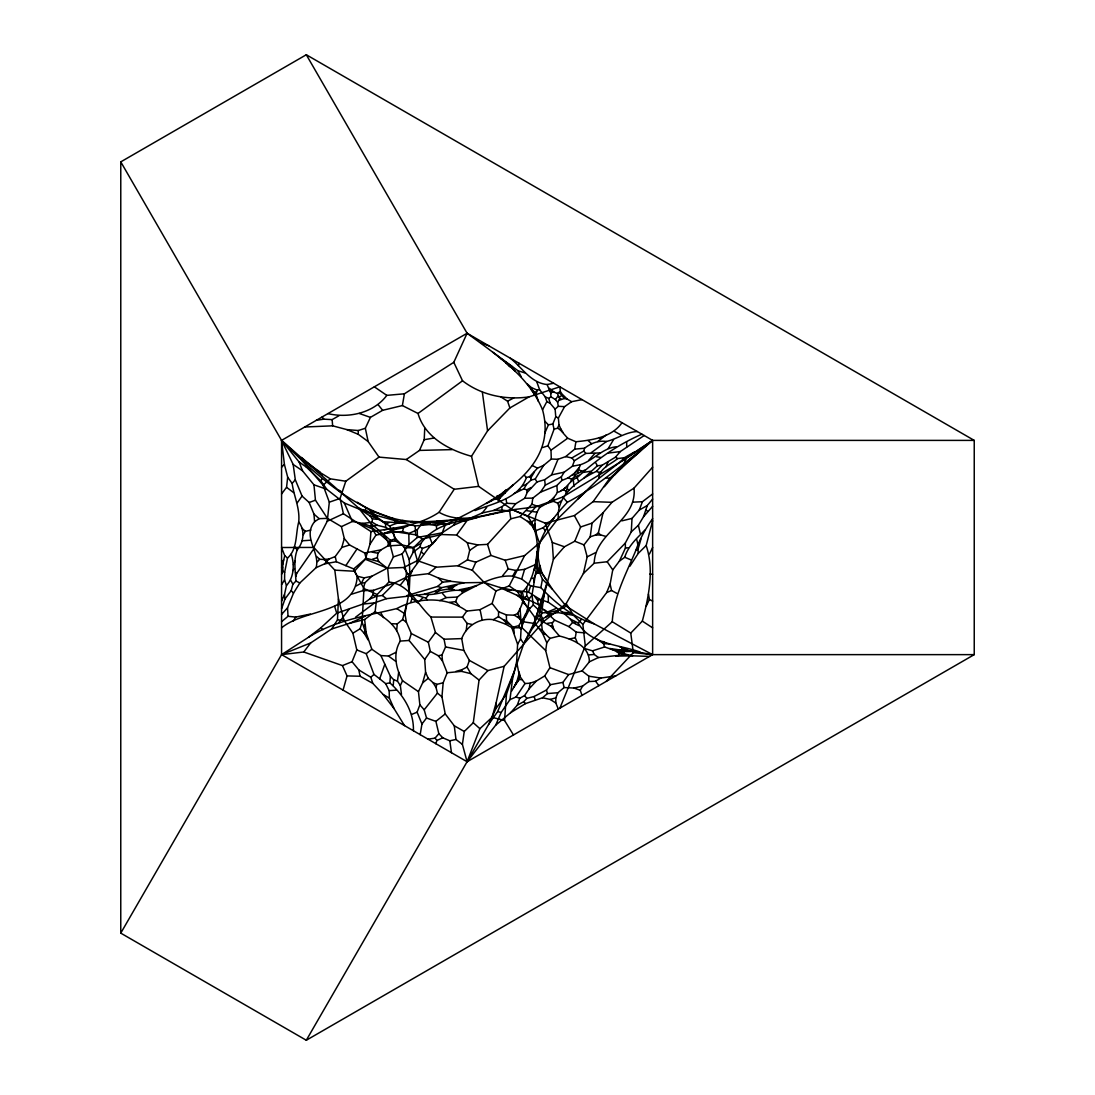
<?xml version="1.0" encoding="UTF-8"?>
<svg xmlns="http://www.w3.org/2000/svg" width="1095" height="1095" viewBox="0 0 1095 1095"><rect width="100%" height="100%" fill="white"/><g stroke="black" fill="none" stroke-linecap="round" stroke-linejoin="round"><path stroke-width="1.5" d="M120.765 933.132L120.778 161.868L306.299 54.75L974.235 440.395L974.235 654.632L306.299 1040.25L120.765 933.132L281.566 654.618L308.53 637.276L320.698 627.955L336.726 613.2L362.746 604.139L374.641 602.839L386.398 598.678L424.23 594.284L435.413 591.026L441.627 587.659L464.184 582.773L484.195 582.444L499.799 587.467L516.936 595.283L520.782 598.089L534.579 616.923L551.018 626.258L559.408 635.99C572.288 639.22 589.616 646.009 589.343 661.832L582.075 670.893L568.62 674.575L549.936 667.676L545.693 650.567L546.788 642.779L550.005 638.371L559.408 635.99M281.566 601.073L284.481 594.612L286.438 585.51L284.59 579.939L284.659 572.288L287.52 558.053C297.717 549.129 295.445 533.908 298.716 522C300.126 508.34 293.939 496.514 292.146 483.442L287.684 477.187L284.413 464.444L281.566 440.395L120.778 161.868M974.235 654.632L652.634 654.632L594.01 623.794L566.142 606.137L558.765 610.175L548.8 612.611L541.669 612.858L533.32 604.933L531.978 595.146L534.155 582.088L533.758 578.598L538.275 569.414L536.988 562.228L539.561 542.874C534.688 531.718 532.115 517.716 539.986 507.218C546.788 503.659 553.714 499.388 557.369 492.353C566.334 490.396 569.017 480.418 577.106 477.694C596.063 459.763 617.635 444.762 641.889 434.181M974.235 440.395L652.634 440.395L467.1 333.263L281.566 440.382L293.159 464.431L302.507 470.795L313.964 484.825L315.456 500.182L327.419 518.359L341.421 526.627L344.282 538.507L349.579 544.968L364.731 553.016L381.06 549.813L387.904 545.912L402.44 545.023L413.664 547.541L422.396 538.986L441.531 534.511L456.601 535.031L467.305 542.709L477.735 544.913L487.535 544.352L510.776 518.811L509.668 511.091L515.718 503.727L524.792 498.239L532.8 498.115L540.437 492.202L556.876 485.496L561.913 480.445L567.935 477.995L577.914 470.604L580.542 464.691C593.627 460.311 602.25 448.17 616.334 446.76M558.327 709.081L555.822 703.017L555.781 697.912L557.944 692.724L564.089 687.564L573.999 688.043L582.622 686.086L588.768 681.569L588.823 676.19L582.075 670.893M281.566 608.82L284.933 599.061L291.188 590.602L292.885 584.169L295.965 581.062C295.39 570.577 293.35 560.27 297.21 549.909C303.835 541.902 305.231 530.486 298.716 522M306.299 1040.25L488.589 724.466L495.98 708.451L496.076 703.072L504.152 666.308L543.777 621.426L566.156 603.591L583.416 573.479L594.202 563.2L607.191 561.749L625.313 543.079L631.267 531.855L638.385 525.285L643.518 516.758L652.634 506.301M545.693 650.567L522.041 627.75L522.123 623.657L517.73 613.392C520.919 606.863 525.299 599.54 522.233 592.149C532.553 582.54 534.305 567.566 537.672 554.617M478.638 486.372L454.206 489.273L406.272 459.53L379.007 457.108L368.153 441.572L358.229 434.291L358.311 430.527L365.333 428.254L370.411 417.373L382.661 410.31L402.385 405.561L418.03 413.472C424.86 437.398 449.128 450.1 471.507 456.286L478.638 486.372L512.446 509.764L527.667 516.265C541.382 535.003 537.823 560.517 534.155 582.088M420.179 734.663L421.945 723.987L417.113 712.174L419.864 704.81L418.454 691.657L402.563 680.72C395.952 668.58 392.585 653.592 400.291 641.068C398.293 626.682 386.316 618.812 375.12 611.64L377.173 594.558L388.876 582.034L387.671 568.264L393.379 556.931L390.326 545.488L390.518 540.369L370.89 523.41L358.366 507.738L281.566 440.395L281.566 654.618L467.1 761.737L652.634 654.618L652.634 440.382L621.166 461.146L598.897 478.433L558.286 518.277L539.561 542.874L524.601 555.589L509.23 585.907L495.925 590.944L492.12 603.441L480.062 609.641L466.771 611.078C446.828 596.488 417.92 596.953 396.746 608.601C366.551 615.896 335.316 620.153 308.53 637.276M536.755 381.758L539.616 389.711L545.2 396.828L548.773 398.443L550.812 396.787L550.881 393.611L547.103 384.537C530.788 382.894 522.123 367.66 510.393 358.257M504.152 666.308L487.918 670.564L469.385 660.408L463.801 650.389L461.72 638.604C466.456 625.724 479.692 617.703 493.297 619.674L498.471 616.649L498.595 611.722L492.12 603.441M487.918 670.564L479.062 680.05L473.286 722.727L464.253 731.474L462.405 744.381L467.1 761.75L495.693 725.164L501.14 712.489L509.996 699.582L512.46 679.42L516.648 661.722L517.606 644.284L520.536 638.946L521.069 629.269L528.064 607.396L529.241 598.814L531.978 595.146M287.52 558.053L284.714 555.644L281.566 547.514L313.786 547.432L327.241 521.275L329.321 502.167L323.039 485.181L299.743 457.874L281.566 440.395L299.181 462.09L306.258 467.031L321.054 481.047L326.762 489.287L344.323 503.002L360.597 509.722L370.124 516.032L373.942 516.908L382.785 521.685L403.617 523.095L415.156 525.928L439.136 523.67L445.378 524.669C489.068 502.646 559.531 471.028 542.518 409.776C528.296 375.448 495.761 354.479 467.1 333.263L306.299 54.75M534.114 394.104L531.267 387.548L527.503 384.126M281.566 614.459L287.533 607.821L293.501 593.148L299.852 582.951L316.099 567.662C320.438 552.277 302.097 536.865 314.594 521.699L313.964 514.102L309.16 502.495L302.056 496.062L295.308 479.761L293.159 464.431M523.205 622.357L523.342 618.634L525.49 614.049M422.396 538.986L415.635 534.825L393.078 531.417L385.686 527.352L377.364 525.299L372.218 522.219L372.341 518.77L370.124 516.032M338.437 598.979L343.981 620.29L352.891 633.184L356.806 649.91L352.056 661.708L342.461 665.596L303.753 651.99L281.566 654.632L310.706 642.916L331.675 628.982L337.465 619.907L338.437 598.979L334.81 570.153L313.786 547.432M358.366 507.738L376.858 517.155L389.669 526.202L395.596 538.658L404.383 547.541L409.243 559.778L409.941 575.97L409.215 591.724L404.972 613.83L406.396 622.261L411.35 633.567L428.337 642.259L430.321 651.402L424.723 659.464L425.585 672.316L422.67 682.801L418.454 691.657M406.272 459.53L419.495 450.415L424.203 439.697L424.737 428.323M281.566 440.395C311.596 470.617 344.98 501.921 385.974 515.868C412.363 526.421 440.806 519.482 467.989 519.276L482.238 512.966L493.694 510.475L501.825 510.078L502.016 506.602L506.698 503.276L515.718 503.727M631.267 531.855L632.02 518.414L639.261 510.051L647.282 505.52L652.634 499.087M352.891 633.184L360.118 628.776L362.075 622.015L363.978 588.549L354.383 571.248L334.81 570.153M403.617 523.095L376.078 515.293L365.552 510.297L365.662 508.367M281.566 574.286L282.866 571.22L282.784 564.24L284.714 555.644M606.26 681.405L633.334 652.647L630.761 633.074L642.327 621.111C648.746 596.926 654.345 569.66 646.173 545.529L652.634 520.727M513.487 734.978L504.535 720.469L506.479 694.244L523.793 643.614L534.387 622.357L538.726 615.76L553.386 559.326L552.277 542.477L545.269 523.164L512.446 509.764C488.192 512.72 462.391 525.641 439.054 512.296C418.974 525.833 394.309 528.187 370.959 531.554L343.406 513.733L340.08 498.444L345.801 481.225L379.007 457.108M558.286 518.277C556.616 495.282 578.078 480.062 596.392 471.37L602.004 465.32L615.458 457.176L620.317 451.564L644.175 435.509M354.383 571.248L365.319 559.244L369.905 544.352L370.959 531.554M413.417 730.762C413.978 711.723 403.316 694.969 389.834 682.869L390.395 676.327L380.882 655.576L371.835 649.253L366.182 632.924L364.635 619.537L375.12 611.64M594.202 563.2C594.913 532.047 637.427 520.85 634.005 488.137L652.634 467.168M464.253 731.474L454.274 725.78L445.227 713.913L441.956 696.858L443.16 682.774L447.171 672.768L442.503 660.997L441.942 655.043L445.555 646.953L444.05 639.22L435.44 632.472L430.91 617.06C417.455 604.755 409.174 584.141 388.876 582.034M546.145 503.755L553.386 501.305L553.7 497.76M584.169 477.872L597.418 465.745L602.004 465.32M393.201 685.566L393.721 679.735L390.395 676.327M286.438 585.51C294.226 577.243 294.514 564.39 291.256 554.056M396.65 630.638L397.266 623.917L402.645 619.51L406.259 605.781M543.777 621.426L541.3 615.91L543.886 595.529M281.566 627.846C304.396 608.628 355.67 613.939 357.175 576.189L353.685 568.935L336.37 561.721L324.585 563.884L316.099 567.662M459.298 606.151L455.657 601.62L457.423 597.049L462.432 592.997L461.926 590.67C449.675 588.494 437.001 596.05 424.23 594.284M536.331 533.635L531.609 522.014L527.489 521.343L520.043 516.525L510.776 518.811M389.669 526.202C404.028 518.469 421.288 522.767 436.481 525.696L441.312 524.026L441.477 522.479L457.19 518.797L463.021 520.467L512.446 509.764L535.701 506.862L562.734 497.007L626.08 458.627L652.634 440.395L609.71 478.337L593.12 501.661L574.369 515.581L545.269 523.164M281.566 493.954L286.562 487.316L287.684 477.187M368.071 639.932L364.43 633.54L364.799 630.2L362.075 622.015M466.196 630.597L467.045 623.383L462.473 617.128L430.91 617.06M362.746 604.139L369.562 599.143L372.957 594.982L373.518 590.328L394.898 582.814L409.037 575.956L428.46 573.684L438.383 577.996L450.866 581.336L464.184 582.773M565.677 493.886L567.826 485.851M418.399 603.277L412.062 598.308C408.093 591.136 407.491 582.513 409.078 574.56L428.898 547.623L429.13 545.926L432.429 544.133L442.024 532.854L453.59 525.244L470.864 517.798M583.416 573.479L587.18 556.835L583.991 544.886L590.205 536.824L592.053 523.136L603.099 512.693L611.941 502.318L634.005 488.137M401.495 694.408L400.332 685.552L397.458 681.104L398.689 672.138M520.043 516.525L531.937 504.247L532.8 498.115M495.925 590.944L484.195 582.444L472.274 570.208L457.874 565.745L436.111 567.21L417.387 560.613L403.809 567.47L387.165 568.168L378.802 561.598L377.296 557.656L377.953 553.249L381.06 549.813M589.343 661.832L598.445 657.534L618.702 655.357L619.017 653.291L614.733 650.485L604.618 646.981L592.518 650.841L584.662 648.514M549.772 502.235L549.95 501.031M387.904 545.912L388.561 541.56L370.411 526.147L362.705 523.41L352.385 521.494L341.421 526.627M598.897 478.433C599.198 468.181 611.037 464.294 617.607 458.572L624.41 457.696L634.799 451.783M474.97 510.599C493.202 503.303 519.112 498.759 526.38 477.543L529.515 476.722L537.535 468.14L543.64 465.334L551.291 459.038L557.998 459.284L565.663 456.615L574.683 449.142L575.902 441.75C592.327 440.108 611.886 437.302 622.001 422.697M559.874 708.191L585.291 645.968L612.256 621.727C613.857 595.926 626.354 573.328 635.935 550.183C639.808 538.945 645.653 528.337 652.634 518.66M400.154 585.291L405.684 578.434L406.505 573.479L402.125 553.961L409.01 544.516L417.359 537.481L442.024 532.854M566.142 606.137L552.4 589.233L542.436 579.214L536.002 564.322C536.098 539.534 551.127 519.441 567.374 502.263C598.678 485.851 625.327 462.501 652.634 440.395M549.936 667.676L544.694 675.93L536.331 681.022L530.131 683.198L525.039 683.526L522.219 679.735L519.304 679.406L518.879 678.366L519.345 675.56L516.648 661.722M402.385 405.561L404.397 393.803L453.795 362.322L467.1 333.263M536.235 573.287L539.068 573.055L539.972 567.826L537.125 551.702M486.399 503.522L496.815 498.061L497.239 495.611M577.311 642.738L575.258 637.755L576.23 632.143L568.907 626.614L554.686 620.194L538.192 604.454L521.384 596.351L516.936 595.283M495.693 725.164L510.585 712.708L517.264 705.235L519.783 698.213L524.505 695.667L529.131 688.81L530.131 683.198M594.01 623.794C573.191 617.635 555.617 603.112 540.875 587.659L542.436 579.214M585.291 645.968L582.855 624.383L606.685 592.532L610.093 584.155L612.748 569.906L619.387 561.146L625.409 548.102L625.313 543.079M649.54 656.411L632.691 655.823L623.534 653.715L624.301 651.566L634.005 651.415L652.634 654.632L633.334 652.647M511.68 691.041L516.799 681.993L518.879 674.369M535.14 527.229L534.921 523.834M296.033 576.449L296.608 573.561L313.129 549.772M518.496 365.497L518.962 363.212M409.243 559.778L413.198 552.14L420.083 547.021L420.863 543.448C430.663 529.501 446.828 523.3 463.021 520.467M590.205 536.824L595.475 535.058L598.363 532.882L603.099 512.693M457.874 565.745L467.414 559.901L469.7 550.347L467.305 542.709M643.518 516.758L647.282 505.52M369.905 544.352L375.955 535.099L389.437 532.553L402.59 531.54L403.535 527.776L410.885 524.601M351.55 594.202L362.883 590.657L364.895 582.759L371.862 576.244L387.165 568.168M538.37 401.359L536.03 394.077L537.166 390.107L539.616 389.711M542.627 447.554L547.911 445.829L554.084 429.172L552.824 423.984L555.754 416.716L555.124 409.133L558.286 406.286L557.656 402.33L559.709 398.484L557.423 393.447L554.166 392.202L549.348 388.287M441.956 696.858L437.439 693.108L436.043 687.523L436.864 684.375L443.16 682.774M316.633 556.479L319.658 559.285L323.86 559.477L329.034 559.025L335.234 556.547L341.818 547.459L344.282 538.507M534.387 622.357L546.597 583.963M565.663 456.615L571.85 457.956L583.772 451.044L584.552 448.225C590.848 443.311 598.445 440.231 606.52 441.477C617.115 438.89 625.929 432.005 637.317 431.539M343.05 690.124L347.047 675.916L342.461 665.596M467.1 761.75L479.884 728.695L492.038 717.348L496.076 703.072M629.871 566.266L638.234 553.413L637.988 549.403L640.972 539.014M447.171 672.768L461.488 671.344L461.967 669.675L467.045 667.06L469.385 660.408M533.881 570.399L536.988 562.228M416.812 563.377L422.451 548.39L429.13 545.926M540.875 587.659L530.623 585.825L521.699 579.036L524.614 569.345L536.002 564.322M520.536 638.946L523.793 643.614L532.334 628.448L539.342 620.331L541.669 612.858M639.986 651.99C619.469 644.64 589.753 644.257 578.187 622.973L570.427 619.154L562.666 612.256L548.335 602.25L540.095 599.458L528.57 592.176L530.623 585.825M424.723 659.464L409.106 640.466L411.35 633.567M532.334 628.448L542.162 598.376M435.81 743.697L436.905 740.453L442.818 737.825L449.826 740.795L455.972 739.481L462.405 744.381M410.734 602.264L412.062 598.308M422.027 524.833L424.915 523.656L425.517 521.945M404.534 725.629L394.049 708.602L389.368 698.09L389.163 690.685L385.686 683.663L379.678 678.832L384.797 664.323M488.589 724.466L497.664 711.558L513.747 672.713M540.588 608.04L542.655 602.305M306.258 467.031L306.805 465.526M540.437 492.202L545.283 485.167L561.311 476.914L564.158 472.191L572.384 466.237L574.41 460.735L585.88 453.412L600.005 452.919M321.054 481.047L321.957 478.611M639.261 510.051L642.423 501.729L652.634 493.954M619.387 561.146L624.752 557.273C628.024 546.172 637.057 538.056 644.818 530.172M535.811 617.881L537.029 614.719M441.531 534.511L445.378 524.669M570.7 481.677L571.754 479.021L574.382 476.927L579.2 475.244M553.386 559.326L564.404 546.775L574.807 541.231L580.624 526.982L592.053 523.136M574.382 476.927L575.327 474.641L584.881 470.029M524.792 498.239L527.215 492.394L536.974 481.951L544.612 479.761L551.565 474.888L564.158 472.191M551.565 474.888L557.998 459.284M554.084 429.172L557.547 428.186L558.97 424.819L558.382 418.016L564.582 406.642L571.617 401.687L582.02 399.62M604.358 486.714L623.958 463.582L626.08 458.627M293.46 564.746L295.034 561.064M409.941 575.97L412.377 570.454M472.274 570.208L475.846 562.159L490.93 555.439L505.178 560.243L524.601 555.589M544.694 433.291L548.431 424.846L552.824 423.984M605.946 466.798L608.04 462.117M400.332 685.552L402.563 680.72M551.018 626.258L552.099 625.957L552.51 622.603L554.686 620.194M493.297 619.674L505.507 624.095L506.136 622.754L503.426 619.811L498.471 616.649M646.283 606.082L649.376 599.512L648.5 594.12M390.326 545.488L385.522 538.069L386.097 536.865M539.342 620.331L551.825 614.09L557.642 612.516L558.765 610.175M649.486 553.919L652.634 547.514M609.805 648.486L621.262 650.143L622.371 647.898L628.366 650.526L634.005 651.415M357.298 502.235L370.329 510.421L392.133 518.592L392.503 517.853M515.334 684.498L516.922 681.377M356.19 585.976L361.487 583.019L364.101 577.886L371.862 576.244M282.784 564.24L283.085 562.159M525.422 617.019L529.898 608.314L533.32 604.933M542.518 409.776L546.87 401.591L545.2 396.828M514.349 493.448L524.012 488.781L526.503 484.318L531.089 480.034L535.222 479.076L543.64 465.334M462.432 592.997C478.022 585.072 494.707 574.779 512.693 576.134L515.854 570.454L524.614 569.345M582.02 695.407L580.268 690.315L582.622 686.086M282.729 562.844L283.578 559.791M505.507 624.095L511.803 627.599L518.743 625.628L523.342 618.634M453.59 525.244L457.423 518.688M608.327 448.361L613.542 439.642M371.917 512.966L372.779 511.516M498.17 501.086L500.004 498.033L513.322 484.62M531.089 480.034L530.938 477.748L534.428 471.972M575.902 441.75L567.689 438.233L560.134 429.692L560.695 428.788L558.97 424.819M293.268 621.098L295.76 617.087L310.337 614.076M303.288 534.688L305.382 531.349L310.802 530.089M471.507 456.286L487.576 430.841L509.887 407.956L529.008 396.896L559.874 386.822L560.312 391.408L562.063 394.091L567.251 399.141L571.617 401.687M281.566 584.62L284.59 579.939M513.719 687.4L519.304 679.406M439.054 512.296L454.206 489.273M345.801 565.65L357.011 548.923M435.126 593.216L440.258 590.369L449.224 588.905L457.34 584.689M509.996 699.582L515.991 697.022L525.039 683.526M550.881 393.611L551.825 392.215L554.166 392.202M324.585 563.884L329.034 559.025M557.656 402.33L555.493 399.565L557.889 396.116M540.054 606.069L541.272 604.303M490.765 501.168L491.696 499.826M297.375 502.66L302.056 496.062M462.473 617.128L466.771 611.078M402.59 531.54L408.818 533.457L417.304 529.775L423.82 520.659M456.601 535.031L467.989 519.276M616.855 651.443L624.301 651.566M363.855 626.121L364.868 624.725M428.337 642.259L435.44 632.472M517.264 705.235L523.725 701.649L526.914 698.35L534.114 696.516L546.446 690.028L550.415 684.69L562.953 682.363L568.62 674.575M522.123 623.657L523.465 621.809L535.209 623.602L542.518 633.197L546.788 642.779M619.825 651.73L621.098 649.992L628.366 650.526M416.442 595.256L425.996 598.157L428.61 594.612M557.423 393.447L560.312 391.408M495.98 708.451L506.479 694.244M461.926 590.67L466.443 589.986L470.029 587.591L476.681 585.483M510.284 682.349L512.46 679.42M338.478 623.123L348.922 609.463M303.753 651.99L310.706 642.916M421.945 723.987L426.53 718.033L424.189 709.793L419.864 704.81M292.926 570.632L294.473 568.633M516.498 682.65L518.003 680.844M494.817 499.402L497.144 498.868L506.054 489.766M424.189 709.793L437.439 693.108M482.238 512.966L486.769 507.341M502.509 575.833L508.203 568.88L505.178 560.243M574.67 472.835L578.653 468.14M427.994 739.18L435.043 738.139L438.849 733.691L435.892 721.359L426.53 718.033M527.667 516.265L535.701 506.862M292.146 483.442L295.308 479.761M561.201 490.464L563.555 489.78L565.102 487.973M449.224 588.905L451.592 589.178L454.439 585.989M568.907 626.614L572.63 622.48L579.022 625.669M327.952 413.609C348.621 418.536 373.737 413.02 386.809 395.377L404.397 393.803M588.836 460.16L594.831 453.535M428.898 547.623L435.851 539.944M578.187 622.973L581.445 619.387M317.495 561.653L319.658 559.285M522.821 600.703L517.73 591.943L509.23 585.907M529.131 688.81L536.331 681.022M621.166 461.146L624.41 457.696M614.569 475.011L627.873 461.652L640.438 450.948M369.562 599.143L376.447 596.296L382.319 595.461L394.898 582.814M408.408 585.195L407.477 580.993L408.216 580.254M597.706 441.518L606.014 435.126M638.234 553.413L646.173 545.529M419.577 600.977L422.848 597.76M281.566 467.168L284.413 464.444M578.283 498.772L586.249 491.231M496.815 498.061L500.374 494.735M394.049 708.602L383.305 694.586L372.82 683.376L370.808 677.257L373.97 674.41L366.223 653.701L356.806 649.91M535.77 530.719L543.188 527.722L553.851 518.181M411.214 522.205L412.144 521.384M323.039 485.181L330.334 478.83L345.801 481.225M620.359 468.852L622.138 467.319M353.685 568.935L366.182 558.258L378.802 561.598M406.861 595.625L437.603 586.455L442.64 582.184L450.866 581.336M510.585 712.708L525.477 703.62L542.518 697.775L547.473 693.559L557.944 692.724M428.46 573.684L436.111 567.21M281.566 621.686L288.04 616.293L295.76 617.087M462.569 591.642L463.951 590.52M422.67 682.801L428.227 678.298L425.585 672.316M559.093 397.458L561.845 395.268L559.299 392.763M435.892 721.359L445.227 713.913M366.223 653.701L371.835 649.253M546.022 616.718L549.567 613.966L551.825 614.09M623.958 463.582L634.21 456.095M373.942 516.908L376.078 515.293M355.574 617.183L374.641 602.839M418.03 413.472L462.542 380.8C481.389 395.295 505.712 400.236 529.008 396.896M591.368 452.577L606.52 441.477M531.609 522.014L534.962 519.591M551.291 459.038L550.99 450.182L567.689 438.233M559.258 400.264L564.267 398.512L567.251 399.141M469.7 550.347L477.735 544.913M314.594 521.699L319.179 518.674L327.419 518.359M553.386 501.305L557.67 503.194L561.338 500.839M588.768 681.569L595.57 681.213L600.826 678.051L615.787 675.902M384.03 529.788L393.789 528.187M498.595 611.722L506.355 614.897L514.226 615.198L517.429 617.019L518.565 616.348M518.003 678.873L518.879 678.366M404.383 547.541L413.007 547.952L420.863 543.448M316.359 420.302L323.805 419.166L332.141 419.618L339.08 415.662M524.012 488.781L526.722 489.889L531.075 487.535M523.465 597.87L526.804 596.063L526.736 587.331M501.045 397.047L507.574 401.194L513.774 397.937M383.127 533.648L395.801 529.282L403.535 527.776M514.226 615.198L517.73 613.392M587.18 556.835L595.694 552.564M380.882 655.576L388.465 656.028L395.966 652.346M387.288 532.676L389.724 531.937M439.766 600.635L446.158 597.61L457.423 597.049M327.241 521.275L343.406 513.733M493.694 510.475L502.016 506.602M538.192 604.454L537.727 600.553L540.095 599.458M331.675 628.982L349.948 623.206L365.251 616.184M411.665 714.446L417.113 712.174M465.539 590.027L466.798 589.507M544.201 609.614L547.568 611.982L556.383 608.355M439.136 523.67L446.65 520.604M606.685 592.532L611.571 590.534L617.169 593.531M382.785 521.685L385.577 524.04L389.177 522.575M522.712 485.824L526.503 484.318M635.935 550.183L637.988 549.403M309.16 502.495L315.456 500.182M550.402 391.38L551.825 392.215M329.321 502.167L340.08 498.444M393.379 556.931L402.125 553.961M390.518 540.369L395.596 538.658M372.218 559.312L377.296 557.656M341.818 547.459L349.579 544.968M596.392 471.37L598.869 472.438L600.785 471.836M379.075 530.774L382.771 534.209L385.933 533.238M533.128 390.669L534.579 392.284L536.646 391.654M400.003 521.371L403.001 520.481M455.89 671.44L461.967 669.675M497.144 498.868L500.004 498.033M464.047 521.165L477.338 517.552M542.518 697.775L550.183 699.418L555.781 697.912M535.811 566.307L537.289 565.91M619.017 653.291L623.534 653.715M349.948 623.206L364.635 619.537M621.878 520.85L632.02 518.414M618.702 655.357L625.519 654.495M507.3 590.739L511.214 589.89L528.57 592.176M569.277 639.028L575.258 637.755M459.435 589.767L470.029 587.591M547.103 384.537L553.687 383.25M385.686 683.663L389.834 682.869M572.384 466.237L580.542 464.691M430.321 651.402L438.287 655.713L441.942 655.043M424.203 439.697L434.167 438M281.566 567.593L282.565 567.429M583.046 472.451L590.629 471.261M547.035 623.411L552.51 622.603M423.491 522.917L446.582 520.837M608.491 453.043L620.317 451.564M362.705 523.41L372.218 522.219M370.411 526.147L377.364 525.299M625.409 548.102L628.42 547.719M572.603 474.97L575.327 474.641M449.525 602.359L455.657 601.62M447.184 586.865L451.852 586.879M574.683 449.142L584.552 448.225M388.561 541.56L395.418 540.971L402.44 545.023M389.163 690.685L396.116 690.137M361.487 583.019L364.895 582.759M596.159 638.618L603.468 643.614L609.641 643.942M588.453 654.892L594.284 654.481L598.445 657.534M302.234 540.793L310.501 540.218M400.291 641.068L409.106 640.466M527.489 521.343L530.391 524.231L531.869 524.135M632.814 502.153L642.423 501.729M304.752 426.995L332.647 425.832L346.869 429.61L358.229 434.291M444.05 639.22L461.72 638.604M362.883 590.657L373.518 590.328M441.312 524.026L449.429 523.793M595.475 535.058L600.594 534.921L605.494 536.29M533.416 526.024L534.497 525.997M419.495 450.415L452.084 449.621M615.746 656.124L632.691 655.823M489.999 514.116L492.942 514.075M436.59 521.329L440.601 521.288M503.426 619.811L506.533 620.783L513.582 627.791L522.041 627.75M619.414 650.006L621.098 649.992M622.247 655.248L628.106 655.221M432.046 522.479L441.477 522.479M347.047 675.916L360.05 676.245L372.82 683.376M621.262 650.143L626.682 650.457M593.12 501.661L611.941 502.318M392.065 623.726L397.266 623.917M539.068 573.055L541.97 573.178L552.4 589.233M517.73 591.943L522.233 592.149M392.256 529.104L395.801 529.282M558.286 406.286L564.582 406.642M337.465 619.907L343.981 620.29M623.123 650.266L624.807 650.362M538.726 615.76L541.3 615.91M346.869 429.61L358.311 430.527M649.882 574.067L652.634 574.286M424.915 523.656L430.445 524.122M576.23 632.143L584.99 632.896M388.615 532.471L389.437 532.553M562.666 612.256L571.111 613.118M519.345 675.56L522.219 679.735M360.597 509.722L365.552 510.297M606.082 477.913L609.71 478.337M372.341 518.77L377.214 519.386M501.825 510.078L509.668 511.091M526.627 510.667L537.097 512.2M596.433 456.766L600.443 457.382M588.823 676.19L600.826 678.051M590.506 472.78L592.053 473.026M557.642 612.516L573.575 615.363L582.855 624.383M445.555 646.953L463.801 650.389M531.362 578.146L533.758 578.598M372.218 552.14L377.953 553.249M508.203 568.88L515.854 570.454M499.799 587.467L511.214 589.89M467.045 623.383L472.027 624.465M357.175 576.189L364.101 577.886M461.488 671.344L470.891 673.685L479.062 680.05M492.038 717.348L504.535 720.469M520.782 598.089L528.557 600.169M497.664 711.558L501.14 712.489M567.935 477.995L571.754 479.021M467.414 559.901L475.846 562.159M451.592 589.178L454.398 589.931M530.391 524.231L533.511 527.489M437.603 586.455L441.627 587.659M505.767 363.034L509.859 365.634L515.28 371.424M492.887 352.262L517.99 370.74L525.244 373.025M515.991 697.022L519.783 698.213M611.954 649.321L614.733 650.485M512.693 576.134L521.699 579.036M313.964 484.825L326.762 489.287M359.352 413.499L370.411 417.373M552.277 542.477L564.404 546.775M481.116 343.05L488.753 345.76M573.999 688.043L580.268 690.315M542.518 633.197L545.543 634.292L550.005 638.371M393.721 679.735L397.458 681.104M531.937 504.247L539.986 507.218M372.957 594.982L376.447 596.296M578.639 469.81L581.705 470.987M438.575 589.726L440.258 590.369M574.807 541.231L583.991 544.886M522.507 602.647L525.148 604.33L528.598 608.765M618.237 651.812L620.974 653.099M365.319 559.244L387.671 568.264M616.348 649.882L618.949 651.511M559.709 398.484L561.01 399.018M301.467 457.45L317.523 470.918L330.334 478.83M357.723 522.794L372.505 528.967L375.955 535.099M624.752 557.273L630.925 559.846M406.505 573.479L409.078 574.56M619.469 646.639L622.371 647.898M531.267 387.548L537.166 390.107M506.136 622.754L509.326 624.164M621.577 651.593L623.753 652.565M428.227 678.298L433.004 682.637L436.864 684.375M392.133 518.592L399.702 522.041M363.978 588.549L377.173 594.558M538.275 569.414L540.177 570.29L546.337 579.885M649.376 599.512L652.634 601.073M295.965 581.062L299.852 582.951M555.754 416.716L558.382 418.016M528.064 607.396L529.898 608.314M435.413 591.026L436.932 591.779M532.485 465.635L537.535 468.14M539.684 628.858L542.285 630.159L545.543 634.292M546.87 401.591L550.224 403.371L555.124 409.133M599.184 437.603L600.758 438.479M614.336 431.334L621.303 435.194M563.555 489.78L566.088 491.19M383.305 694.586L389.368 698.09M420.083 547.021L422.451 548.39M557.547 428.186L560.134 429.692M299.743 457.874L311.596 465.991M550.812 396.787L555.493 399.565M282.866 571.22L284.659 572.288M352.056 661.708L358.832 669.948L370.808 677.257M612.256 621.727L630.761 633.074M339.231 490.3L340.901 491.326M602.989 641.478L606.124 643.408M550.183 699.418L555.822 703.017M396.746 608.601L404.972 613.83M567.443 489L569.14 490.095M615.458 457.176L617.607 458.572M642.327 621.111L652.634 627.846M323.86 559.477L326.433 561.174M500.442 358.366L512.419 366.743M374.339 386.822L386.809 395.377M310.556 465.375L319.973 471.945M508.217 365.128L509.859 366.428M448.868 587.18L449.894 587.905M529.515 476.722L530.938 477.748M320.698 627.955L323.039 629.652M388.465 656.028L395.76 661.353M402.645 619.51L406.396 622.261M286.562 487.316L293.528 492.558M392.653 530.938L393.995 531.965M373.97 674.41L379.678 678.832M646.159 510.161L647.692 511.365M382.319 595.461L386.398 598.678M517.429 617.019L523.465 621.809M503.399 491.97L504.932 493.188M313.964 514.102L319.179 518.674M588.097 440.56L591.628 443.735M473.286 722.727L479.884 728.695M598.363 532.882L600.594 534.921M301.974 528.228L305.382 531.349M317.523 470.918L322.012 475.148M509.189 365.963L510.352 367.058M281.566 560.9L282.455 561.749M552.099 625.957L553.769 628.858M438.383 577.996L442.64 582.184M544.981 421.356L548.431 424.846M370.329 510.421L376.858 517.155M438.849 733.691L442.818 737.825M421.452 551.825L423.614 554.138M571.85 457.956L574.41 460.735M291.188 590.602L293.501 593.148M360.118 628.776L364.43 633.54M524.505 695.667L526.914 698.35M583.772 451.044L585.88 453.412M442.531 593.531L446.158 597.61M523.725 701.649L525.477 703.62M526.804 596.063L529.241 598.814M562.734 497.007L567.374 502.263M524.45 475.367L526.38 477.543M622.507 650.526L623.26 651.402M294.541 546.733L297.21 549.909M295.458 572.165L296.608 573.561M531.226 389.601L533.087 391.914M378.254 404.849L382.661 410.31M534.579 392.284L536.03 394.077M435.043 738.139L436.905 740.453M438.287 655.713L442.503 660.997M595.57 681.213L598.897 685.648M561.845 395.268L564.267 398.512M322.149 416.962L323.805 419.166M547.568 611.982L549.649 614.815M534.976 596.775L537.727 600.553M382.771 534.209L385.522 538.069M547.911 445.829L550.99 450.182M425.996 598.157L427.351 600.101M405.684 578.434L407.477 580.993M519.413 489.246L520.125 490.286M607.191 561.749L612.748 569.906M543.188 527.722L545.091 530.555M570.427 619.154L572.63 622.48M521.179 597.678L525.148 604.33M522.986 600.525L524.833 603.359M544.694 675.93L550.415 684.69M518.743 625.628L521.069 629.269M560.695 428.788L562.857 432.238M566.156 603.591L573.575 615.363M532.717 527.27L534.36 529.898M433.004 682.637L436.043 687.523M403.809 567.47L409.037 575.956M535.222 479.076L536.974 481.951M595.68 462.761L597.418 465.745M467.045 667.06L470.891 673.685M394.693 520.659L395.555 522.137M548.8 612.611L549.567 613.966M380.704 612.598L383.551 617.607M290.586 580.131L292.885 584.169M574.369 515.581L580.624 526.982M517.99 370.74L521.152 376.639M574.41 621.563L575.409 623.479M364.799 630.2L366.182 632.924M592.518 650.841L594.284 654.481M453.795 362.322L462.542 380.8M511.803 627.599L517.606 644.284M531.951 523.396L532.54 524.724M344.323 503.002L352.385 521.494M577.106 477.694L578.721 481.554M428.734 534.962L432.429 544.133M557.67 503.194L559.162 507.04M299.181 462.09L302.507 470.795M534.114 696.516L535.195 699.623M603.468 643.614L604.618 646.981M507.574 401.194L509.887 407.956M518.729 671.44L520.152 675.642M487.535 544.352L490.93 555.439M334.659 606.411L336.726 613.2M548.773 398.443L550.224 403.371M370.89 523.41L372.505 528.967M546.446 690.028L547.473 693.559M598.869 472.438L599.499 474.587M413.664 547.541L417.387 560.613M364.731 553.016L366.182 558.258M550.867 389.984L551.168 391.107M539.794 565.171L541.97 573.178M509.64 364.84L509.859 365.634M393.078 531.417L395.418 540.971M610.093 584.155L611.571 590.534M638.385 525.285L640.274 533.484M552.551 624.985L552.948 626.792M562.953 682.363L564.089 687.564M335.234 556.547L336.37 561.721M636.784 539.643L637.769 544.174M365.333 428.254L368.153 441.572M480.062 609.641L482.183 619.989M526.722 489.889L527.215 492.394M358.832 669.948L360.05 676.245M561.311 476.914L561.913 480.445M506.095 499.128L506.698 503.276M449.826 740.795L451.455 752.717M482.416 392.503L487.576 430.841M513.582 627.791L514.308 633.143M523.684 602.086L523.821 603.167M544.612 479.761L545.283 485.167M454.274 725.78L455.972 739.481M541.272 621.152L542.285 630.159M573.219 479.268L574.013 486.481M284.481 594.612L284.933 599.061M534.579 616.923L535.209 623.602M539.972 567.826L540.177 570.29M520.987 591.765L521.384 596.351M332.141 419.618L332.647 425.832M520.07 608.711L521.056 621.549M556.876 485.496L557.369 492.353M287.533 607.821L288.04 616.293M415.156 525.928L415.635 534.825M413.007 547.952L413.198 552.14M385.577 524.04L385.686 527.352M506.355 614.897L506.533 620.783M436.481 525.696L436.563 528.817M408.818 533.457L409.01 544.516M577.914 470.604L577.941 472.93M548.253 595.707L548.335 602.25M626.668 441.901L626.71 446.993M417.304 529.775L417.359 537.481"/></g></svg>
